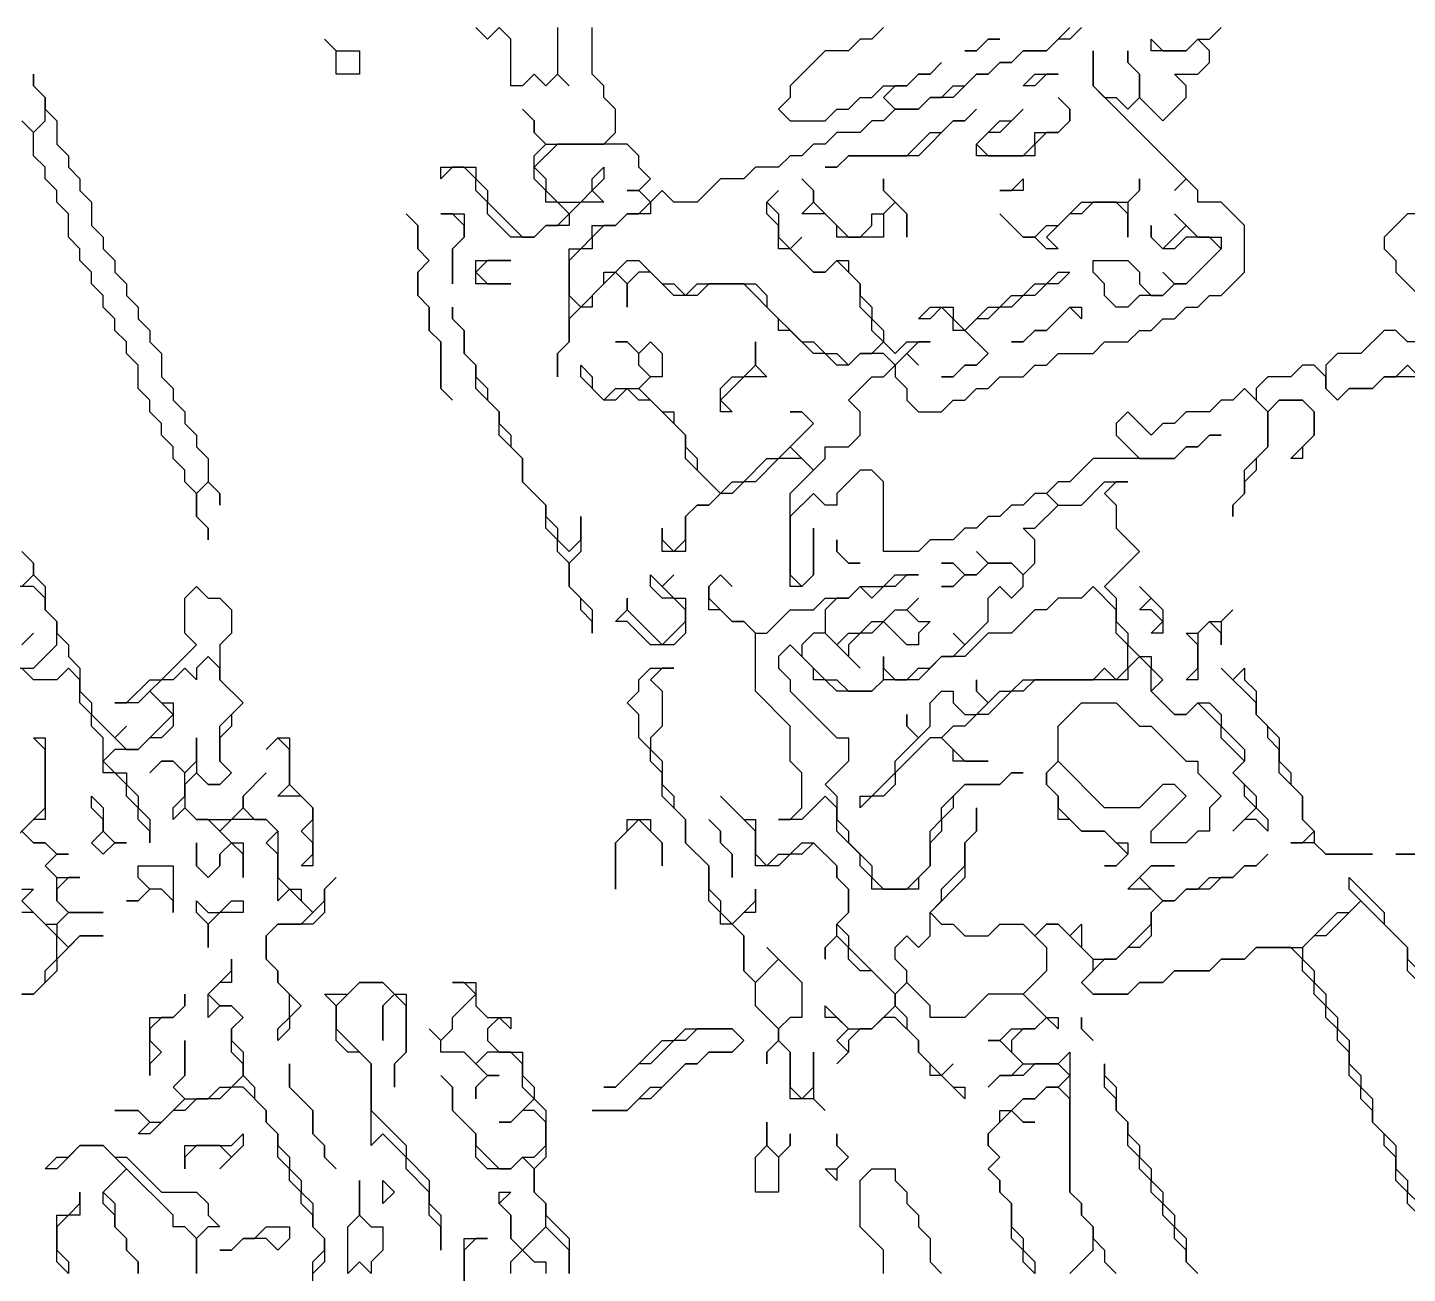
# Model space of a CAD drawing. Header units: metres. Extents: x 0 to 96.9, y 0 to 54.3.
# Drawn here: x 37.85 to 49.7, y 9.2 to 19.9 of the extents above; entities that cross this region are included whole.
import ezdxf

# ---------------------------------------------------------------- set-up
doc = ezdxf.new("R2010")
doc.units = ezdxf.units.M

msp = doc.modelspace()

# ---------------------------------------------------------------- linework, layer by layer
for points in [[(40.5, 19.5), (40.5, 19.7), (40.4, 19.8), (40.5, 19.7), (40.7, 19.7), (40.7, 19.5)], [(45.9, 19.7), (46, 19.7), (46.1, 19.8), (46.2, 19.8), (46.1, 19.8), (46, 19.7)], [(46.4, 19.4), (46.5, 19.5), (46.7, 19.5), (46.6, 19.5), (46.5, 19.4)], [(44.7, 18.7), (44.8, 18.7), (44.9, 18.8), (45.4, 18.8), (45.6, 19), (45.7, 19), (45.8, 19.1), (45.9, 19.1), (46, 19.2), (45.9, 19.1), (45.8, 19.1), (45.5, 18.8), (44.9, 18.8), (44.8, 18.7)], [(46, 18.8), (46, 18.9), (46.2, 19.1), (46.3, 19.1), (46.4, 19.2), (46.2, 19), (46.1, 19), (46, 18.9), (46.1, 18.8), (46.4, 18.8), (46.5, 18.9), (46.5, 19), (46.7, 19), (46.8, 19.1), (46.8, 19.2), (46.7, 19.3), (46.8, 19.2), (46.8, 19.1), (46.7, 19), (46.6, 19), (46.5, 18.9), (46.5, 18.8)], [(44.8, 18.1), (44.8, 18.2), (44.7, 18.3), (44.5, 18.3), (44.6, 18.4), (44.6, 18.5), (44.5, 18.6), (44.6, 18.5), (44.6, 18.4), (44.9, 18.1), (45, 18.1), (45.1, 18.2), (45.1, 18.3), (45.2, 18.3), (45.3, 18.4), (45.2, 18.5), (45.2, 18.6), (45.2, 18.5), (45.4, 18.3), (45.4, 18.1), (45.4, 18.3), (45.3, 18.4), (45.2, 18.3), (45.2, 18.1)], [(46.2, 18.5), (46.3, 18.5), (46.4, 18.6), (46.4, 18.5)], [(46.6, 18), (46.5, 18.1), (46.4, 18.1), (46.2, 18.3), (46.4, 18.1), (46.5, 18.1), (46.6, 18.2), (46.7, 18.2), (46.9, 18.4), (47.3, 18.4), (47.4, 18.5), (47.4, 18.6), (47.4, 18.5), (47.3, 18.4), (47.3, 18.1), (47.3, 18.3), (47.2, 18.4), (47, 18.4), (46.9, 18.3), (46.8, 18.3), (46.6, 18.1), (46.7, 18)], [(41.5, 16.7), (41.4, 16.8), (41.4, 17.2), (41.3, 17.3), (41.3, 17.5), (41.2, 17.6), (41.2, 17.8), (41.3, 17.9), (41.2, 18), (41.2, 18.2), (41.1, 18.3), (41.2, 18.2), (41.2, 18), (41.3, 17.9), (41.2, 17.8), (41.2, 17.6), (41.3, 17.5), (41.3, 17.3), (41.4, 17.2), (41.4, 16.8)], [(41.5, 17.7), (41.5, 18), (41.6, 18.1), (41.6, 18.2), (41.5, 18.3), (41.4, 18.3), (41.6, 18.3), (41.6, 18.1), (41.5, 18)], [(47.2, 17.5), (47.1, 17.6), (47.1, 17.7), (47, 17.8), (47, 17.9), (47.3, 17.9), (47.4, 17.8), (47.4, 17.7), (47.5, 17.6), (47.6, 17.6), (47.7, 17.7), (47.6, 17.8), (47.7, 17.7), (47.8, 17.7), (48.1, 18), (48, 18.1), (47.8, 18.1), (47.7, 18), (47.6, 18), (47.5, 18.1), (47.5, 18.2), (47.5, 18.1), (47.6, 18), (47.8, 18.2), (47.7, 18.3), (47.9, 18.1), (48.1, 18.1), (48.1, 18), (47.8, 17.7), (47.7, 17.7), (47.6, 17.6), (47.4, 17.6), (47.3, 17.5)], [(41.7, 17.7), (41.7, 17.9), (42, 17.9), (41.8, 17.9), (41.7, 17.8), (41.8, 17.7), (42, 17.7)], [(45.7, 16.9), (45.8, 16.9), (45.9, 17), (46, 17), (46.1, 17.1), (45.9, 17.3), (45.8, 17.3), (45.8, 17.4), (45.7, 17.5), (45.6, 17.4), (45.5, 17.4), (45.6, 17.5), (45.8, 17.5), (45.8, 17.4), (45.9, 17.3), (46.1, 17.5), (46.2, 17.5), (46.3, 17.6), (46.4, 17.6), (46.5, 17.7), (46.6, 17.7), (46.7, 17.8), (46.8, 17.8), (46.7, 17.7), (46.6, 17.7), (46.5, 17.6), (46.4, 17.6), (46.3, 17.5), (46.2, 17.5), (46.1, 17.4), (46, 17.4), (45.9, 17.3), (46.1, 17.1), (46, 17), (45.9, 17), (45.8, 16.9)], [(42.7, 14.7), (42.7, 14.8), (42.6, 14.9), (42.6, 15), (42.5, 15.1), (42.5, 15.3), (42.4, 15.4), (42.4, 15.5), (42.3, 15.6), (42.3, 15.8), (42.1, 16), (42.1, 16.2), (41.9, 16.4), (41.9, 16.6), (41.7, 16.8), (41.7, 17), (41.6, 17.1), (41.6, 17.3), (41.5, 17.4), (41.5, 17.5), (41.5, 17.4), (41.6, 17.3), (41.6, 17.1), (41.7, 17), (41.7, 16.9), (41.8, 16.8), (41.8, 16.7), (41.9, 16.6), (41.9, 16.5), (42, 16.4), (42, 16.3), (42.1, 16.2), (42.1, 16), (42.3, 15.8), (42.3, 15.7), (42.4, 15.6), (42.4, 15.5), (42.5, 15.4), (42.6, 15.5), (42.6, 15.7), (42.6, 15.4), (42.5, 15.3), (42.5, 15.1), (42.7, 14.9)], [(46.3, 17.2), (46.4, 17.2), (46.5, 17.3), (46.6, 17.3), (46.8, 17.5), (46.9, 17.5), (46.9, 17.4), (46.8, 17.5), (46.6, 17.3), (46.5, 17.3), (46.4, 17.2)], [(43.8, 16.6), (43.8, 16.8), (43.9, 16.9), (44, 16.9), (44.1, 17), (44.1, 17.2), (44.1, 17), (44.2, 16.9), (44, 16.9), (43.8, 16.7), (43.9, 16.6)], [(44.9, 15.3), (44.8, 15.4), (44.8, 15.5), (44.8, 15.4), (44.9, 15.3), (45, 15.3)], [(43.2, 14.6), (43, 14.8), (42.9, 14.8), (43, 14.9), (43, 15), (43, 14.9), (43.3, 14.6), (43.5, 14.8), (43.5, 14.9), (43.4, 15), (43.3, 15), (43.2, 15.1), (43.2, 15.2), (43.3, 15.1), (43.4, 15.2), (43.3, 15.1), (43.4, 15), (43.5, 15), (43.5, 14.7), (43.4, 14.6)], [(47.5, 14.7), (47.6, 14.8), (47.5, 14.9), (47.4, 14.9), (47.5, 15), (47.4, 15.1), (47.6, 14.9), (47.6, 14.7)], [(47.8, 14.3), (47.9, 14.4), (47.9, 14.6), (47.8, 14.7), (47.9, 14.7), (48, 14.8), (48.1, 14.8), (48.2, 14.9), (48.1, 14.8), (48.1, 14.6), (48.1, 14.7), (48, 14.8), (47.9, 14.7), (47.9, 14.3)], [(44.7, 10.6), (44.6, 10.7), (44.4, 10.7), (44.4, 11.1), (44.3, 11.2), (44.2, 11.1), (44.2, 11), (44.2, 11.1), (44.3, 11.2), (44.3, 11.3), (44.1, 11.5), (44.1, 11.7), (44, 11.8), (44, 12.1), (43.9, 12.2), (43.8, 12.2), (43.8, 12.3), (43.7, 12.4), (43.7, 12.7), (43.5, 12.9), (43.5, 13.1), (43.3, 13.3), (43.3, 13.5), (43.2, 13.6), (43.2, 13.7), (43.1, 13.8), (43.1, 14), (43, 14.1), (43.1, 14.2), (43.1, 14.3), (43.2, 14.4), (43.4, 14.4), (43.3, 14.4), (43.2, 14.3), (43.3, 14.2), (43.3, 13.9), (43.2, 13.8), (43.2, 13.7), (43.3, 13.6), (43.3, 13.4), (43.4, 13.3), (43.4, 13.2), (43.5, 13.1), (43.5, 12.9), (43.7, 12.7), (43.7, 12.5), (43.8, 12.4), (43.8, 12.3), (43.9, 12.2), (44.1, 12.4), (44.1, 12.5), (44.1, 12.3), (44, 12.3), (43.9, 12.2), (44, 12.1), (44, 11.8), (44.1, 11.7), (44.3, 11.9), (44.2, 12), (44.5, 11.7), (44.5, 11.4), (44.4, 11.4), (44.3, 11.3), (44.3, 11.2), (44.4, 11.1), (44.4, 10.8), (44.5, 10.7), (44.6, 10.8), (44.6, 11.1), (44.6, 10.7)], [(49, 12.8), (48.9, 12.9), (48.7, 12.9), (48.8, 12.9), (48.9, 13), (48.8, 13.1), (48.8, 13.3), (48.6, 13.5), (48.6, 13.7), (48.5, 13.8), (48.5, 13.9), (48.4, 14), (48.4, 14.1), (48.1, 14.4), (48.2, 14.3), (48.3, 14.4), (48.3, 14.3), (48.4, 14.2), (48.4, 14), (48.6, 13.8), (48.6, 13.6), (48.7, 13.5), (48.7, 13.4), (48.8, 13.3), (48.8, 13.1), (48.9, 13), (48.9, 12.9), (49, 12.8), (49.4, 12.8)], [(47.1, 12.7), (47.2, 12.7), (47.3, 12.8), (47.1, 13), (46.9, 13), (46.8, 13.1), (46.7, 13.1), (46.7, 13.3), (46.6, 13.4), (46.6, 13.5), (46.7, 13.6), (46.7, 13.9), (46.9, 14.1), (47.2, 14.1), (47.4, 13.9), (47.5, 13.9), (47.8, 13.6), (47.9, 13.6), (47.9, 13.5), (48.1, 13.3), (48, 13.2), (48, 13), (47.9, 13), (47.8, 12.9), (47.5, 12.9), (47.5, 13), (47.8, 13.3), (47.7, 13.4), (47.6, 13.4), (47.4, 13.2), (47.1, 13.2), (46.7, 13.6), (46.6, 13.5), (46.6, 13.4), (46.7, 13.3), (46.7, 13.2), (46.9, 13), (47.1, 13), (47.2, 12.9), (47.3, 12.9), (47.3, 12.8), (47.2, 12.7)], [(40.2, 12.7), (40.3, 12.8), (40.3, 12.9), (40.2, 13), (40.3, 13.1), (40.3, 13.2), (40.2, 13.3), (40, 13.3), (40.1, 13.4), (40.1, 13.7), (40, 13.8), (39.9, 13.7), (40, 13.8), (40.1, 13.8), (40.1, 13.4), (40.3, 13.2), (40.3, 12.7)], [(38.5, 12.8), (38.4, 12.9), (38.5, 13), (38.5, 13.1), (38.4, 13.2), (38.4, 13.3), (38.5, 13.2), (38.5, 13), (38.6, 12.9), (38.7, 12.9), (38.6, 12.9)], [(42.9, 12.5), (42.9, 12.9), (43, 13), (43, 13.1), (43.2, 13.1), (43.2, 13), (43.3, 12.9), (43.3, 12.7), (43.3, 12.9), (43.1, 13.1), (42.9, 12.9)], [(43.9, 12.6), (43.9, 12.8), (43.8, 12.9), (43.8, 13), (43.7, 13.1), (43.8, 13), (43.8, 12.9), (43.9, 12.8)], [(39.1, 12.3), (39.1, 12.4), (39, 12.5), (38.9, 12.5), (38.8, 12.4), (38.7, 12.4), (38.8, 12.4), (38.9, 12.5), (38.8, 12.6), (38.8, 12.7), (39.1, 12.7)], [(39.4, 12), (39.4, 12.2), (39.3, 12.3), (39.3, 12.4), (39.4, 12.3), (39.5, 12.3), (39.6, 12.4), (39.7, 12.4), (39.7, 12.3), (39.5, 12.3), (39.4, 12.2)], [(41.4, 9.4), (41.4, 9.6), (41.3, 9.7), (41.3, 9.9), (41.1, 10.1), (41.1, 10.2), (40.9, 10.4), (40.8, 10.3), (40.8, 11), (40.7, 11.1), (40.6, 11.1), (40.5, 11.2), (40.5, 11.5), (40.4, 11.6), (40.6, 11.6), (40.7, 11.7), (40.9, 11.7), (41, 11.6), (41.1, 11.6), (41.1, 11.1), (41, 11), (41, 10.8), (41, 11), (41.1, 11.1), (41.1, 11.5), (41, 11.6), (40.9, 11.5), (40.9, 11.2), (40.9, 11.5), (41, 11.6), (40.9, 11.7), (40.7, 11.7), (40.5, 11.5), (40.5, 11.3), (40.8, 11), (40.8, 10.6), (41.1, 10.3), (41.1, 10.2), (41.3, 10), (41.3, 9.8), (41.4, 9.7)], [(38.9, 10.9), (38.9, 11.4), (39.1, 11.4), (39.2, 11.5), (39.2, 11.6), (39.2, 11.5), (39.1, 11.4), (39, 11.4), (38.9, 11.3), (38.9, 11.2), (39, 11.1), (38.9, 11)], [(47, 11.2), (46.9, 11.3), (46.9, 11.4), (46.9, 11.3)], [(42.7, 10.6), (43, 10.6), (43.2, 10.8), (43.3, 10.8), (43.5, 11), (43.6, 11), (43.7, 11.1), (43.9, 11.1), (44, 11.2), (43.9, 11.3), (43.6, 11.3), (43.5, 11.2), (43.4, 11.2), (43.2, 11), (43.1, 11), (42.9, 10.8), (42.8, 10.8), (42.9, 10.8), (43.3, 11.2), (43.4, 11.2), (43.5, 11.3), (43.9, 11.3), (44, 11.2), (43.9, 11.1), (43.7, 11.1), (43.6, 11), (43.5, 11), (43.2, 10.7), (43.1, 10.7), (43, 10.6)], [(40.5, 10.1), (40.4, 10.2), (40.4, 10.3), (40.3, 10.4), (40.3, 10.6), (40.1, 10.8), (40.1, 11), (40.1, 10.8), (40.3, 10.6), (40.3, 10.4), (40.4, 10.3), (40.4, 10.2)], [(44.1, 9.9), (44.1, 10.2), (44.2, 10.3), (44.2, 10.5), (44.2, 10.3), (44.3, 10.2), (44.4, 10.3), (44.4, 10.4), (44.4, 10.3), (44.3, 10.2), (44.3, 9.9)], [(39.2, 10.1), (39.2, 10.3), (39.6, 10.3), (39.7, 10.4), (39.7, 10.3), (39.5, 10.1), (39.6, 10.2), (39.5, 10.3), (39.3, 10.3), (39.2, 10.2)], [(44.8, 10), (44.7, 10.1), (44.8, 10.1), (44.9, 10.2), (44.8, 10.3), (44.8, 10.4), (44.8, 10.3), (44.9, 10.2), (44.8, 10.1)], [(40.9, 9.8), (40.9, 10), (41, 9.9)], [(39.5, 9.4), (39.6, 9.4), (39.7, 9.5), (39.8, 9.5), (39.9, 9.6), (40.1, 9.6), (40.1, 9.5), (40, 9.4), (39.9, 9.5), (39.7, 9.5), (39.6, 9.4)]]:
    msp.add_lwpolyline(points, close=True)
for points in [[(49.9, 16.9), (49.5, 16.9), (49.4, 16.8), (49.2, 16.8), (49.1, 16.7), (49, 16.8), (49, 16.9), (48.9, 17), (48.8, 17), (48.7, 16.9), (48.5, 16.9), (48.4, 16.8), (48.4, 16.7), (48.5, 16.6), (48.6, 16.7), (48.8, 16.7), (48.9, 16.6), (48.9, 16.4), (48.8, 16.3), (48.8, 16.2), (48.7, 16.2), (48.9, 16.4), (48.9, 16.6), (48.8, 16.7), (48.6, 16.7), (48.5, 16.6), (48.5, 16.3), (48.4, 16.2), (48.4, 16.1), (48.3, 16), (48.3, 15.9), (48.2, 15.8), (48.2, 15.7), (48.2, 15.8), (48.3, 15.9), (48.3, 16.1), (48.5, 16.3), (48.5, 16.6), (48.3, 16.8), (48.2, 16.7), (48.1, 16.7), (48, 16.6), (47.8, 16.6), (47.7, 16.5), (47.6, 16.5), (47.5, 16.4), (47.3, 16.6), (47.2, 16.5), (47.2, 16.4), (47.4, 16.2), (47.7, 16.2), (47.8, 16.3), (47.9, 16.3), (48, 16.4), (48.1, 16.4), (48, 16.4), (47.9, 16.3), (47.8, 16.3), (47.7, 16.2), (47, 16.2), (46.8, 16), (46.7, 16), (46.6, 15.9), (46.7, 15.8), (46.9, 15.8), (47.1, 16), (47.3, 16), (47.2, 16), (47.1, 15.9), (47.2, 15.8), (47.2, 15.6), (47.4, 15.4), (47.1, 15.1), (47.2, 15), (47.2, 14.8), (47.3, 14.7), (47.3, 14.6), (47.4, 14.5), (47.5, 14.5), (47.5, 14.4), (47.6, 14.3), (47.5, 14.2), (47.7, 14), (47.8, 14), (47.9, 14.1), (48, 14.1), (48.1, 14), (48.1, 13.9), (48.3, 13.7), (48.3, 13.6), (48.2, 13.5), (48.4, 13.3), (48.4, 13.2), (48.5, 13.1), (48.5, 13), (48.4, 13.1), (48.3, 13.1), (48.2, 13), (48.4, 13.2), (48.3, 13.3), (48.3, 13.4), (48.2, 13.5), (48.3, 13.6), (48.1, 13.8), (48.1, 13.9), (47.9, 14.1), (47.8, 14), (47.7, 14), (47.5, 14.2), (47.5, 14.4), (47.4, 14.5), (47.3, 14.4), (47.3, 14.3), (46.5, 14.3), (46.4, 14.2), (46.3, 14.2), (46.1, 14), (46, 14), (45.9, 13.9), (45.8, 13.9), (45.7, 13.8), (45.9, 13.6), (46.1, 13.6), (45.8, 13.6), (45.8, 13.7), (45.7, 13.8), (45.6, 13.8), (45.3, 13.5), (45.3, 13.4), (45.2, 13.3), (45.1, 13.3), (45, 13.2), (45, 13.3), (45.1, 13.3), (45.3, 13.5), (45.3, 13.6), (45.5, 13.8), (45.4, 13.9), (45.4, 14), (45.4, 13.9), (45.5, 13.8), (45.6, 13.9), (45.6, 14.1), (45.7, 14.2), (45.8, 14.2), (45.8, 14.1), (45.9, 14), (46, 14), (46.1, 14.1), (46, 14.2), (46, 14.3), (46, 14.2), (46.1, 14.1), (46.2, 14.2), (46.3, 14.2), (46.4, 14.3), (47, 14.3), (47.1, 14.4), (47.2, 14.3), (47.3, 14.4), (47.3, 14.6), (47.2, 14.7), (47.2, 14.9), (47, 15.1), (46.9, 15), (46.7, 15), (46.6, 14.9), (46.5, 14.9), (46.3, 14.7), (46.1, 14.7), (45.9, 14.5), (45.7, 14.5), (45.5, 14.3), (45.2, 14.3), (45.1, 14.2), (44.8, 14.2), (44.7, 14.3), (44.6, 14.3), (44.6, 14.4), (44.4, 14.6), (44.3, 14.5), (44.3, 14.4), (44.4, 14.3), (44.4, 14.2), (44.8, 13.8), (44.9, 13.8), (44.9, 13.6), (44.7, 13.4), (44.8, 13.3), (44.8, 13.1), (44.9, 13), (44.9, 12.9), (45.1, 12.7), (45.1, 12.6), (45.2, 12.5), (45.4, 12.5), (45.6, 12.7), (45.6, 13), (45.7, 13.1), (45.7, 13.2), (45.9, 13.4), (46.2, 13.4), (46.3, 13.5), (46.4, 13.5), (46.3, 13.5), (46.2, 13.4), (45.9, 13.4), (45.8, 13.3), (45.8, 13.2), (45.7, 13.1), (45.7, 13), (45.6, 12.9), (45.6, 12.7), (45.5, 12.6), (45.5, 12.5), (45.1, 12.5), (45.1, 12.6), (45, 12.7), (45, 12.8), (44.8, 13), (44.8, 13.2), (44.7, 13.3), (44.5, 13.1), (44.3, 13.1), (44.4, 13.1), (44.5, 13.2), (44.5, 13.5), (44.4, 13.6), (44.4, 13.9), (44.1, 14.2), (44.1, 14.7), (44, 14.8), (43.9, 14.8), (43.8, 14.9), (43.7, 14.9), (43.7, 15.1), (43.8, 15.2), (43.9, 15.1), (43.8, 15.2), (43.7, 15.1), (43.7, 15), (43.9, 14.8), (44, 14.8), (44.1, 14.7), (44.2, 14.7), (44.4, 14.9), (44.6, 14.9), (44.7, 15), (44.9, 15), (45, 15.1), (45.2, 15.1), (45.3, 15.2), (45.5, 15.2), (45.4, 15.2), (45.3, 15.1), (45.2, 15.1), (45.1, 15), (45, 15.1), (44.9, 15), (44.8, 15), (44.7, 14.9), (44.7, 14.7), (44.8, 14.6), (44.9, 14.7), (45, 14.7), (45.1, 14.8), (45.2, 14.8), (45.3, 14.9), (45.4, 14.9), (45.5, 15), (45.4, 14.9), (45.5, 14.8), (45.6, 14.8), (45.5, 14.7), (45.5, 14.6), (45.4, 14.6), (45.2, 14.8), (45.1, 14.7), (45, 14.7), (44.9, 14.6), (44.9, 14.5), (45, 14.4), (44.7, 14.7), (44.6, 14.7), (44.5, 14.6), (44.5, 14.5), (44.7, 14.3), (44.8, 14.3), (44.9, 14.2), (45.1, 14.2), (45.2, 14.3), (45.2, 14.5), (45.2, 14.4), (45.3, 14.3), (45.4, 14.3), (45.5, 14.4), (45.6, 14.4), (45.7, 14.5), (45.8, 14.5), (45.9, 14.6), (45.8, 14.7), (45.9, 14.6), (46.1, 14.8), (46.1, 15), (46.2, 15.1), (46.3, 15), (46.4, 15.1), (46.4, 15.2), (46.3, 15.3), (46.1, 15.3), (46, 15.2), (45.9, 15.2), (45.8, 15.1), (45.7, 15.1), (45.8, 15.1), (45.9, 15.2), (45.8, 15.3), (45.7, 15.3), (45.8, 15.3), (45.9, 15.2), (46, 15.2), (46.1, 15.3), (46, 15.4), (46.1, 15.3), (46.3, 15.3), (46.4, 15.2), (46.5, 15.3), (46.5, 15.5), (46.4, 15.6), (46.5, 15.6), (46.7, 15.8), (46.6, 15.9), (46.5, 15.9), (46.4, 15.8), (46.3, 15.8), (46.2, 15.7), (46.1, 15.7), (46, 15.6), (45.9, 15.6), (45.8, 15.5), (45.6, 15.5), (45.5, 15.4), (45.2, 15.4), (45.2, 16), (45.1, 16.1), (45, 16.1), (44.8, 15.9), (44.8, 15.8), (44.7, 15.8), (44.6, 15.9), (44.4, 15.7), (44.4, 15.2), (44.5, 15.1), (44.6, 15.2), (44.6, 15.6), (44.6, 15.2), (44.5, 15.1), (44.4, 15.1), (44.4, 15.9), (44.6, 16.1), (44.5, 16.2), (44.3, 16.2), (44.1, 16), (44, 16), (43.9, 15.9), (43.8, 15.9), (43.7, 15.8), (43.6, 15.8), (43.5, 15.7), (43.5, 15.4), (43.3, 15.4), (43.3, 15.6), (43.3, 15.5), (43.4, 15.4), (43.5, 15.5), (43.5, 15.7), (43.6, 15.8), (43.7, 15.8), (43.8, 15.9), (43.5, 16.2), (43.5, 16.4), (43.2, 16.7), (43.1, 16.7), (43, 16.8), (42.9, 16.7), (42.8, 16.7), (42.6, 16.9), (42.6, 17), (42.7, 16.9), (42.7, 16.8), (42.8, 16.7), (42.9, 16.8), (43.1, 16.8), (43.2, 16.9), (43.1, 17), (43.1, 17.1), (43, 17.2), (42.9, 17.2), (43, 17.2), (43.1, 17.1), (43.2, 17.2), (43.3, 17.1), (43.3, 16.9), (43.2, 16.9), (43.1, 16.8), (43.3, 16.6), (43.4, 16.6), (43.4, 16.5), (43.5, 16.4), (43.5, 16.3), (43.6, 16.2), (43.6, 16.1), (43.8, 15.9), (43.9, 16), (44, 16), (44.2, 16.2), (44.3, 16.2), (44.6, 16.5), (44.5, 16.6), (44.4, 16.6), (44.5, 16.6), (44.6, 16.5), (44.4, 16.3), (44.6, 16.1), (44.7, 16.2), (44.7, 16.3), (44.9, 16.3), (45, 16.4), (45, 16.6), (44.9, 16.7), (45.1, 16.9), (45.2, 16.9), (45.3, 17), (45.2, 17.1), (45, 17.1), (44.9, 17), (44.8, 17), (44.7, 17.1), (44.6, 17.1), (44.4, 17.3), (44.3, 17.3), (44.3, 17.4), (44, 17.7), (43.7, 17.7), (43.6, 17.6), (43.4, 17.6), (43.2, 17.8), (43.1, 17.8), (43, 17.7), (43, 17.5), (43, 17.7), (42.9, 17.8), (42.7, 17.6), (42.7, 17.5), (42.6, 17.5), (42.5, 17.4), (42.5, 17.2), (42.4, 17.1), (42.4, 16.9), (42.4, 17.1), (42.5, 17.2), (42.5, 18), (42.6, 18), (42.7, 18.1), (42.7, 18.2), (42.9, 18.2), (43, 18.3), (43.1, 18.3), (43.2, 18.4), (43.1, 18.5), (43, 18.5), (43.1, 18.5), (43.2, 18.6), (43.1, 18.7), (43.1, 18.8), (43, 18.9), (42.4, 18.9), (42.2, 18.7), (42.3, 18.6), (42.3, 18.5), (42.4, 18.4), (42.6, 18.4), (42.7, 18.5), (42.7, 18.6), (42.8, 18.7), (42.8, 18.6), (42.7, 18.5), (42.8, 18.4), (42.6, 18.4), (42.5, 18.3), (42.5, 18.2), (42.3, 18.2), (42.2, 18.1), (42, 18.1), (41.8, 18.3), (41.8, 18.4), (41.7, 18.5), (41.7, 18.6), (41.6, 18.7), (41.5, 18.7), (41.4, 18.6), (41.4, 18.7), (41.7, 18.7), (41.7, 18.6), (41.8, 18.5), (41.8, 18.4), (42.1, 18.1), (42.2, 18.1), (42.3, 18.2), (42.4, 18.2), (42.5, 18.3), (42.4, 18.4), (42.3, 18.4), (42.3, 18.5), (42.2, 18.6), (42.2, 18.8), (42.3, 18.9), (42.2, 19), (42.2, 19.1), (42.1, 19.2), (42.2, 19.1), (42.2, 19), (42.3, 18.9), (42.8, 18.9), (42.9, 19), (42.9, 19.2), (42.8, 19.3), (42.8, 19.4), (42.7, 19.5), (42.7, 19.9)], [(42.4, 19.9), (42.4, 19.5), (42.5, 19.4), (42.4, 19.5), (42.3, 19.4), (42.2, 19.5), (42.1, 19.4), (42, 19.4), (42, 19.8), (41.9, 19.9), (41.8, 19.8), (41.7, 19.9)], [(46.9, 19.9), (46.8, 19.8), (46.7, 19.8), (46.6, 19.7), (46.4, 19.7), (46.3, 19.6), (46.2, 19.6), (46.1, 19.5), (46, 19.5), (45.8, 19.3), (45.6, 19.3), (45.5, 19.2), (45.3, 19.2), (45.2, 19.1), (45.1, 19.1), (45, 19), (44.8, 19), (44.7, 18.9), (44.6, 18.9), (44.5, 18.8), (44.4, 18.8), (44.3, 18.7), (44.1, 18.7), (44, 18.6), (43.8, 18.6), (43.6, 18.4), (43.4, 18.4), (43.3, 18.5), (43.2, 18.4), (43.2, 18.3), (43, 18.3), (42.9, 18.2), (42.8, 18.2), (42.7, 18.1), (42.7, 18), (42.6, 18), (42.5, 17.9), (42.5, 17.6), (42.6, 17.5), (42.8, 17.7), (42.8, 17.8), (42.9, 17.8), (43, 17.9), (43.1, 17.9), (43.3, 17.7), (43.4, 17.7), (43.5, 17.6), (43.6, 17.7), (44.1, 17.7), (44.2, 17.6), (44.2, 17.5), (44.5, 17.2), (44.6, 17.2), (44.7, 17.1), (44.8, 17.1), (44.9, 17), (45, 17.1), (45.1, 17.1), (45.2, 17.2), (45.1, 17.3), (45.1, 17.4), (45, 17.5), (45, 17.7), (44.8, 17.9), (44.7, 17.8), (44.6, 17.8), (44.4, 18), (44.3, 18), (44.3, 18.2), (44.2, 18.3), (44.2, 18.4), (44.3, 18.5), (44.2, 18.4), (44.3, 18.3), (44.3, 18.1), (44.4, 18), (44.5, 18.1), (44.4, 18), (44.6, 17.8), (44.7, 17.8), (44.8, 17.9), (44.9, 17.9), (44.9, 17.8), (45, 17.7), (45, 17.6), (45.1, 17.5), (45.1, 17.4), (45.2, 17.3), (45.2, 17.2), (45.3, 17.1), (45.4, 17.2), (45.6, 17.2), (45.5, 17.2), (45.4, 17.1), (45.5, 17), (45.4, 17.1), (45.3, 17), (45.3, 16.9), (45.4, 16.8), (45.4, 16.7), (45.5, 16.6), (45.7, 16.6), (45.8, 16.7), (45.9, 16.7), (46, 16.8), (46.1, 16.8), (46.2, 16.9), (46.4, 16.9), (46.5, 17), (46.6, 17), (46.7, 17.1), (47, 17.1), (47.1, 17.2), (47.3, 17.2), (47.4, 17.3), (47.5, 17.3), (47.6, 17.4), (47.7, 17.4), (47.8, 17.5), (47.9, 17.5), (48, 17.6), (48.1, 17.6), (48.3, 17.8), (48.3, 18.2), (48.1, 18.4), (47.9, 18.4), (47.9, 18.5), (47.8, 18.6), (47.7, 18.5), (47.8, 18.6), (47, 19.4), (47, 19.7), (47, 19.4), (47.1, 19.3), (47.2, 19.3), (47.3, 19.2), (47.4, 19.3), (47.4, 19.5), (47.3, 19.6), (47.3, 19.7), (47.3, 19.6), (47.4, 19.5), (47.4, 19.3), (47.6, 19.1), (47.8, 19.3), (47.8, 19.4), (47.7, 19.5), (47.9, 19.5), (48, 19.6), (48, 19.7), (47.9, 19.8), (47.8, 19.7), (47.5, 19.7), (47.5, 19.8), (47.6, 19.7), (47.8, 19.7), (47.9, 19.8), (48, 19.8), (48.1, 19.9)], [(45.2, 19.9), (45.1, 19.8), (45, 19.8), (44.9, 19.7), (44.7, 19.7), (44.4, 19.4), (44.4, 19.3), (44.3, 19.2), (44.4, 19.1), (44.7, 19.1), (44.8, 19.2), (44.9, 19.2), (45, 19.3), (45.1, 19.3), (45.2, 19.4), (45.4, 19.4), (45.5, 19.5), (45.6, 19.5), (45.7, 19.6), (45.6, 19.5), (45.5, 19.5), (45.4, 19.4), (45.3, 19.4), (45.2, 19.3), (45.3, 19.2), (45.5, 19.2), (45.6, 19.3), (45.7, 19.3), (45.8, 19.4), (45.9, 19.4), (46, 19.5), (46.1, 19.5), (46.2, 19.6), (46.3, 19.6), (46.4, 19.7), (46.6, 19.7), (46.8, 19.9)], [(37.8, 19.1), (37.9, 19), (38, 19.1), (38, 19.3), (37.9, 19.4), (37.9, 19.5), (37.9, 19.4), (38, 19.3), (38, 19.2), (38.1, 19.1), (38.1, 18.9), (38.2, 18.8), (38.2, 18.7), (38.3, 18.6), (38.3, 18.5), (38.4, 18.4), (38.4, 18.2), (38.5, 18.1), (38.5, 18), (38.6, 17.9), (38.6, 17.8), (38.7, 17.7), (38.7, 17.6), (38.8, 17.5), (38.8, 17.4), (38.9, 17.3), (38.9, 17.2), (39, 17.1), (39, 16.9), (39.1, 16.8), (39.1, 16.7), (39.2, 16.6), (39.2, 16.5), (39.3, 16.4), (39.3, 16.3), (39.4, 16.2), (39.4, 16), (39.5, 15.9), (39.5, 15.8), (39.5, 15.9), (39.4, 16), (39.3, 15.9), (39.3, 15.7), (39.4, 15.6), (39.4, 15.5), (39.4, 15.6), (39.3, 15.7), (39.3, 15.9), (39.2, 16), (39.2, 16.1), (39.1, 16.2), (39.1, 16.3), (39, 16.4), (39, 16.5), (38.9, 16.6), (38.9, 16.7), (38.8, 16.8), (38.8, 17), (38.7, 17.1), (38.7, 17.2), (38.6, 17.3), (38.6, 17.4), (38.5, 17.5), (38.5, 17.6), (38.4, 17.7), (38.4, 17.8), (38.3, 17.9), (38.3, 18), (38.2, 18.1), (38.2, 18.3), (38.1, 18.4), (38.1, 18.5), (38, 18.6), (38, 18.7), (37.9, 18.8), (37.9, 19), (37.8, 19.1)], [(49.8, 18.3), (49.7, 18.3), (49.5, 18.1), (49.5, 18), (49.6, 17.9), (49.6, 17.8), (49.8, 17.6)], [(49.8, 17.2), (49.7, 17.2), (49.6, 17.3), (49.5, 17.3), (49.3, 17.1), (49.1, 17.1), (49, 17), (49, 16.8), (49.1, 16.7), (49.2, 16.8), (49.4, 16.8), (49.5, 16.9), (49.6, 16.9), (49.7, 17), (49.8, 16.9)], [(37.8, 15.4), (37.9, 15.3), (37.9, 15.2), (38, 15.1), (38, 14.9), (38.1, 14.8), (38.1, 14.7), (38.2, 14.6), (38.2, 14.5), (38.3, 14.4), (38.3, 14.2), (38.4, 14.1), (38.4, 14), (38.6, 13.8), (38.7, 13.9), (38.6, 13.8), (38.7, 13.7), (38.8, 13.7), (39.1, 14), (38.9, 14.2), (38.8, 14.1), (38.6, 14.1), (38.7, 14.1), (38.9, 14.3), (39, 14.3), (39.3, 14.6), (39.2, 14.7), (39.2, 15), (39.3, 15.1), (39.4, 15), (39.5, 15), (39.6, 14.9), (39.6, 14.7), (39.5, 14.6), (39.5, 14.3), (39.7, 14.1), (39.6, 14), (39.6, 13.9), (39.5, 13.8), (39.5, 13.6), (39.6, 13.5), (39.5, 13.4), (39.4, 13.4), (39.3, 13.5), (39.2, 13.4), (39.2, 13.2), (39.3, 13.1), (39.6, 13.1), (39.7, 13.2), (39.7, 13.3), (39.9, 13.5), (39.7, 13.3), (39.7, 13.2), (39.8, 13.1), (39.9, 13.1), (40, 13), (40, 12.6), (40.1, 12.5), (40.2, 12.5), (40.2, 12.4), (40.3, 12.3), (40.4, 12.4), (40.4, 12.5), (40.5, 12.6), (40.4, 12.5), (40.4, 12.3), (40.3, 12.2), (40, 12.2), (39.9, 12.1), (39.9, 11.9), (40, 11.8), (40, 11.7), (40.2, 11.5), (40.1, 11.4), (40.1, 11.3), (40, 11.2), (40, 11.3), (40.1, 11.4), (40.1, 11.6), (40, 11.7), (40, 11.8), (39.9, 11.9), (39.9, 12.1), (40, 12.2), (40.2, 12.2), (40.3, 12.3), (40.1, 12.5), (40, 12.4), (40, 12.8), (39.9, 12.9), (40, 13), (39.9, 13.1), (39.6, 13.1), (39.5, 13), (39.6, 12.9), (39.7, 12.9), (39.7, 12.6), (39.7, 12.8), (39.6, 12.9), (39.5, 12.8), (39.5, 12.7), (39.4, 12.6), (39.3, 12.7), (39.3, 12.9), (39.3, 12.7), (39.4, 12.6), (39.5, 12.7), (39.5, 12.8), (39.6, 12.9), (39.4, 13.1), (39.3, 13.1), (39.2, 13.2), (39.1, 13.1), (39.1, 13.2), (39.2, 13.3), (39.2, 13.5), (39.1, 13.6), (39, 13.6), (38.9, 13.5), (39, 13.6), (39.1, 13.6), (39.2, 13.5), (39.3, 13.6), (39.3, 13.8), (39.3, 13.5), (39.4, 13.4), (39.5, 13.4), (39.6, 13.5), (39.5, 13.6), (39.5, 13.9), (39.7, 14.1), (39.5, 14.3), (39.5, 14.4), (39.4, 14.5), (39.3, 14.4), (39.3, 14.3), (39.2, 14.4), (39.1, 14.3), (39, 14.3), (38.9, 14.2), (39, 14.1), (39.1, 14.1), (39.1, 13.9), (39, 13.8), (38.9, 13.8), (38.8, 13.7), (38.6, 13.7), (38.5, 13.6), (38.6, 13.5), (38.7, 13.5), (38.7, 13.4), (38.8, 13.3), (38.8, 13.2), (38.9, 13.1), (38.9, 12.9), (38.9, 13), (38.8, 13.1), (38.8, 13.2), (38.7, 13.3), (38.7, 13.4), (38.6, 13.5), (38.5, 13.5), (38.5, 13.8), (38.4, 13.9), (38.4, 14), (38.3, 14.1), (38.3, 14.3), (38.2, 14.4), (38.1, 14.3), (37.9, 14.3), (37.8, 14.4)], [(37.8, 15.1), (37.9, 15.2), (37.9, 15.3), (37.8, 15.4)], [(37.7, 14.4), (37.9, 14.4), (38.1, 14.6), (38.1, 14.8), (38, 14.9), (38, 15), (37.9, 15.1), (37.7, 15.1)], [(37.8, 14.6), (37.9, 14.7), (37.8, 14.6)], [(37.7, 12.9), (38, 13.2), (38, 13.7), (37.9, 13.8), (38, 13.8), (38, 13.1), (37.9, 13.1), (37.8, 13), (37.9, 12.9), (38, 12.9), (38.1, 12.8), (38.2, 12.8), (38.1, 12.8), (38, 12.7), (38.1, 12.6), (38.3, 12.6), (38.2, 12.6), (38.1, 12.5), (38.1, 12.4), (38.2, 12.3), (38.5, 12.3), (38.2, 12.3), (38.1, 12.2), (38.1, 12.1), (38.2, 12), (38.3, 12.1), (38.5, 12.1), (38.3, 12.1), (38.1, 11.9), (38.1, 11.8), (37.9, 11.6), (37.8, 11.6)], [(46.5, 9.2), (46.4, 9.3), (46.4, 9.4), (46.3, 9.5), (46.3, 9.8), (46.2, 9.9), (46.2, 10), (46.1, 10.1), (46.2, 10.2), (46.1, 10.3), (46.1, 10.4), (46.2, 10.5), (46.2, 10.6), (46.3, 10.6), (46.4, 10.7), (46.5, 10.7), (46.6, 10.8), (46.7, 10.8), (46.8, 10.9), (46.7, 11), (46.5, 11), (46.4, 10.9), (46.2, 10.9), (46.1, 10.8), (46.2, 10.9), (46.3, 10.9), (46.4, 11), (46.2, 11.2), (46.1, 11.2), (46.2, 11.2), (46.3, 11.3), (46.5, 11.3), (46.6, 11.4), (46.4, 11.6), (46.1, 11.6), (45.9, 11.4), (45.6, 11.4), (45.6, 11.5), (45.4, 11.7), (45.3, 11.6), (45.3, 11.5), (45.4, 11.4), (45.4, 11.3), (45.5, 11.2), (45.5, 11.1), (45.7, 10.9), (45.8, 11), (45.7, 10.9), (45.8, 10.8), (45.9, 10.8), (45.9, 10.7), (45.7, 10.9), (45.6, 10.9), (45.6, 11), (45.5, 11.1), (45.5, 11.2), (45.3, 11.4), (45.2, 11.4), (45.1, 11.3), (45, 11.3), (44.9, 11.2), (44.9, 11.1), (44.8, 11), (44.9, 11.1), (44.8, 11.2), (44.9, 11.3), (44.8, 11.4), (44.7, 11.4), (44.7, 11.5), (44.9, 11.3), (45.1, 11.3), (45.3, 11.5), (45.3, 11.6), (45.1, 11.8), (45, 11.8), (44.9, 11.9), (44.9, 12), (44.8, 12.1), (44.7, 12), (44.7, 11.9), (44.7, 12), (44.8, 12.1), (44.8, 12.2), (44.9, 12.3), (44.9, 12.5), (44.8, 12.6), (44.8, 12.7), (44.6, 12.9), (44.5, 12.8), (44.4, 12.8), (44.3, 12.7), (44.1, 12.7), (44.1, 13), (43.8, 13.3), (44, 13.1), (44.1, 13.1), (44.1, 12.8), (44.2, 12.7), (44.3, 12.8), (44.4, 12.8), (44.5, 12.9), (44.6, 12.9), (44.8, 12.7), (44.8, 12.6), (44.9, 12.5), (44.9, 12.3), (44.8, 12.2), (44.9, 12.1), (44.9, 12), (45.3, 11.6), (45.4, 11.7), (45.4, 11.8), (45.3, 11.9), (45.3, 12), (45.4, 12.1), (45.5, 12), (45.6, 12.1), (45.6, 12.3), (45.7, 12.4), (45.7, 12.5), (45.9, 12.7), (45.9, 12.9), (46, 13), (46, 13.2), (46, 13), (45.9, 12.9), (45.9, 12.6), (45.6, 12.3), (45.7, 12.2), (45.8, 12.2), (45.9, 12.1), (46.1, 12.1), (46.2, 12.2), (46.4, 12.2), (46.5, 12.1), (46.6, 12.2), (46.7, 12.2), (46.8, 12.1), (46.9, 12.2), (46.9, 12), (47, 11.9), (47.2, 11.9), (47.5, 12.2), (47.5, 12.3), (47.6, 12.4), (47.5, 12.5), (47.3, 12.5), (47.5, 12.7), (47.7, 12.7), (47.5, 12.7), (47.4, 12.6), (47.6, 12.4), (47.7, 12.4), (47.8, 12.5), (47.9, 12.5), (48, 12.6), (48.2, 12.6), (48.3, 12.7), (48.4, 12.7), (48.5, 12.8), (48.4, 12.7), (48.3, 12.7), (48.2, 12.6), (48.1, 12.6), (48, 12.5), (47.8, 12.5), (47.7, 12.4), (47.6, 12.4), (47.5, 12.3), (47.5, 12.1), (47.4, 12), (47.3, 12), (47.2, 11.9), (47.1, 11.9), (46.9, 11.7), (47, 11.6), (47.3, 11.6), (47.4, 11.7), (47.6, 11.7), (47.7, 11.8), (48, 11.8), (48.1, 11.9), (48.3, 11.9), (48.4, 12), (48.8, 12), (49.1, 12.3), (49.2, 12.3), (49.3, 12.4), (49.2, 12.5), (49.2, 12.6), (49.5, 12.3), (49.5, 12.2), (49.7, 12), (49.7, 11.9), (49.8, 11.8)], [(37.8, 12.5), (37.9, 12.5), (37.8, 12.4), (38, 12.2), (38.1, 12.2), (38.2, 12.3), (38.1, 12.4), (38.1, 12.6), (38, 12.7), (38.1, 12.8), (38, 12.9), (37.9, 12.9), (37.8, 13)], [(49.9, 12.8), (49.6, 12.8), (50, 12.8)], [(49.8, 11.7), (49.7, 11.8), (49.7, 12), (49.3, 12.4), (49, 12.1), (48.9, 12.1), (48.8, 12), (48.8, 11.9), (48.9, 11.8), (48.9, 11.7), (49, 11.6), (49, 11.5), (49.1, 11.4), (49.1, 11.3), (49.2, 11.2), (49.2, 11), (49.3, 10.9), (49.3, 10.8), (49.4, 10.7), (49.4, 10.5), (49.6, 10.3), (49.6, 10.1), (49.7, 10), (49.7, 9.9), (49.8, 9.8)], [(37.8, 11.6), (37.9, 11.6), (38, 11.7), (38, 11.8), (38.1, 11.9), (38.1, 12.1), (37.9, 12.3), (37.8, 12.3)], [(49.8, 9.7), (49.7, 9.8), (49.7, 9.9), (49.6, 10), (49.6, 10.2), (49.5, 10.3), (49.5, 10.4), (49.4, 10.5), (49.4, 10.6), (49.3, 10.7), (49.3, 10.8), (49.2, 10.9), (49.2, 11.1), (49.1, 11.2), (49.1, 11.3), (49, 11.4), (49, 11.5), (48.9, 11.6), (48.9, 11.7), (48.8, 11.8), (48.8, 11.9), (48.7, 12), (48.4, 12), (48.3, 11.9), (48.1, 11.9), (48, 11.8), (47.7, 11.8), (47.6, 11.7), (47.4, 11.7), (47.3, 11.6), (47, 11.6), (46.9, 11.7), (47, 11.8), (47, 11.9), (46.7, 12.2), (46.6, 12.2), (46.5, 12.1), (46.6, 12), (46.6, 11.8), (46.4, 11.6), (46.6, 11.4), (46.7, 11.4), (46.7, 11.3), (46.6, 11.4), (46.5, 11.3), (46.4, 11.3), (46.3, 11.2), (46.3, 11.1), (46.4, 11), (46.7, 11), (46.8, 11.1), (46.8, 9.9), (46.9, 9.8), (46.9, 9.7), (47, 9.6), (47, 9.5), (47.1, 9.4), (47.1, 9.3), (47.2, 9.2)], [(40.3, 9.1), (40.3, 9.3), (40.4, 9.4), (40.4, 9.5), (40.3, 9.6), (40.3, 9.7), (40.2, 9.8), (40.2, 9.9), (40.1, 10), (40.1, 10.1), (40, 10.2), (40, 10.4), (39.9, 10.5), (39.9, 10.6), (39.7, 10.8), (39.6, 10.8), (39.5, 10.7), (39.3, 10.7), (39.2, 10.6), (39.1, 10.6), (38.9, 10.4), (38.8, 10.4), (38.9, 10.5), (38.8, 10.6), (38.6, 10.6), (38.8, 10.6), (38.9, 10.5), (39, 10.5), (39.2, 10.7), (39.1, 10.8), (39.2, 10.9), (39.2, 11.2), (39.2, 10.9), (39.1, 10.8), (39.2, 10.7), (39.4, 10.7), (39.5, 10.8), (39.6, 10.8), (39.7, 10.9), (39.7, 11), (39.6, 11.1), (39.6, 11.3), (39.7, 11.4), (39.6, 11.5), (39.5, 11.5), (39.4, 11.4), (39.4, 11.6), (39.6, 11.8), (39.6, 11.9), (39.6, 11.7), (39.5, 11.7), (39.4, 11.6), (39.5, 11.5), (39.6, 11.5), (39.7, 11.4), (39.6, 11.3), (39.6, 11.2), (39.7, 11.1), (39.7, 10.9), (39.8, 10.8), (39.8, 10.7), (39.9, 10.6), (39.9, 10.5), (40, 10.4), (40, 10.3), (40.1, 10.2), (40.1, 10.1), (40.2, 10), (40.2, 9.9), (40.3, 9.8), (40.3, 9.6), (40.4, 9.5), (40.4, 9.3), (40.3, 9.2)], [(42, 9.2), (42, 9.3), (42.1, 9.4), (42, 9.5), (42, 9.7), (41.9, 9.8), (41.9, 9.9), (42, 9.9), (41.9, 9.8), (42, 9.7), (42, 9.5), (42.1, 9.4), (42.3, 9.6), (42.3, 9.8), (42.2, 9.9), (42.2, 10.1), (42.1, 10.2), (42, 10.1), (41.8, 10.1), (41.7, 10.2), (41.7, 10.4), (41.5, 10.6), (41.5, 10.8), (41.4, 10.9), (41.5, 10.8), (41.5, 10.6), (41.7, 10.4), (41.7, 10.3), (41.9, 10.1), (42, 10.1), (42.1, 10.2), (42.2, 10.2), (42.3, 10.3), (42.3, 10.5), (42.2, 10.6), (42.1, 10.6), (42, 10.5), (41.9, 10.5), (42, 10.5), (42.2, 10.7), (42.1, 10.8), (42.1, 11), (42, 11.1), (41.8, 11.1), (41.7, 11), (41.8, 10.9), (41.9, 10.9), (41.8, 10.9), (41.7, 10.8), (41.7, 10.7), (41.7, 10.8), (41.8, 10.9), (41.6, 11.1), (41.4, 11.1), (41.4, 11.2), (41.3, 11.3), (41.4, 11.2), (41.5, 11.3), (41.5, 11.4), (41.7, 11.6), (41.6, 11.7), (41.5, 11.7), (41.7, 11.7), (41.7, 11.5), (41.8, 11.4), (42, 11.4), (42, 11.3), (41.9, 11.4), (41.8, 11.3), (41.8, 11.2), (41.9, 11.1), (42.1, 11.1), (42.1, 10.9), (42.2, 10.8), (42.2, 10.7), (42.3, 10.6), (42.3, 10.2), (42.2, 10.1), (42.2, 9.9), (42.3, 9.8), (42.3, 9.7), (42.5, 9.5), (42.5, 9.2)], [(47.9, 9.2), (47.8, 9.3), (47.8, 9.4), (47.7, 9.5), (47.7, 9.6), (47.6, 9.7), (47.6, 9.8), (47.5, 9.9), (47.5, 10), (47.4, 10.1), (47.4, 10.2), (47.3, 10.3), (47.3, 10.5), (47.2, 10.6), (47.2, 10.7), (47.1, 10.8), (47.1, 11), (47.1, 10.9), (47.2, 10.8), (47.2, 10.6), (47.3, 10.5), (47.3, 10.4), (47.4, 10.3), (47.4, 10.2), (47.5, 10.1), (47.5, 10), (47.6, 9.9), (47.6, 9.8), (47.7, 9.7), (47.7, 9.6), (47.8, 9.5), (47.8, 9.3), (47.9, 9.2)], [(46.8, 9.2), (47, 9.4), (47, 9.6), (46.9, 9.7), (46.9, 9.8), (46.8, 9.9), (46.8, 10.7), (46.7, 10.8), (46.6, 10.8), (46.5, 10.7), (46.4, 10.7), (46.3, 10.6), (46.4, 10.5), (46.5, 10.5), (46.4, 10.5), (46.3, 10.6), (46.1, 10.4), (46.1, 10.3), (46.2, 10.2), (46.1, 10.1), (46.2, 10), (46.2, 9.9), (46.3, 9.8), (46.3, 9.6), (46.4, 9.5), (46.4, 9.4), (46.5, 9.3), (46.5, 9.2)], [(38.8, 9.2), (38.8, 9.3), (38.7, 9.4), (38.7, 9.5), (38.6, 9.6), (38.6, 9.7), (38.5, 9.8), (38.5, 9.9), (38.7, 10.1), (38.5, 10.3), (38.3, 10.3), (38.1, 10.1), (38, 10.1), (38.1, 10.2), (38.2, 10.2), (38.3, 10.3), (38.5, 10.3), (38.6, 10.2), (38.7, 10.2), (39, 9.9), (39.3, 9.9), (39.4, 9.8), (39.4, 9.7), (39.5, 9.6), (39.4, 9.6), (39.3, 9.5), (39.3, 9.2)], [(39.3, 9.2), (39.3, 9.5), (39.2, 9.6), (39.1, 9.6), (39.1, 9.7), (38.7, 10.1), (38.5, 9.9), (38.6, 9.8), (38.6, 9.6), (38.7, 9.5), (38.7, 9.4), (38.8, 9.3), (38.8, 9.2)], [(45.2, 9.2), (45.2, 9.4), (45, 9.6), (45, 10), (45.1, 10.1), (45.3, 10.1), (45.3, 10), (45.4, 9.9), (45.4, 9.8), (45.5, 9.7), (45.5, 9.6), (45.6, 9.5), (45.6, 9.3), (45.7, 9.2)], [(40.6, 9.2), (40.6, 9.6), (40.7, 9.7), (40.7, 10), (40.7, 9.7), (40.8, 9.6), (40.9, 9.6), (40.9, 9.4), (40.8, 9.3), (40.8, 9.2), (40.7, 9.3), (40.6, 9.2)], [(38.2, 9.2), (38.1, 9.3), (38.1, 9.7), (38.2, 9.7), (38.3, 9.8), (38.3, 9.9), (38.3, 9.7), (38.2, 9.7), (38.1, 9.6), (38.1, 9.4), (38.2, 9.3), (38.2, 9.2)], [(42.5, 9.2), (42.5, 9.4), (42.3, 9.6), (42.1, 9.4), (42.2, 9.3), (42.3, 9.3), (42.3, 9.2)], [(41.6, 9.1), (41.6, 9.5), (41.8, 9.5), (41.7, 9.5), (41.6, 9.4), (41.6, 9.1)]]:
    msp.add_lwpolyline(points)

doc.saveas('drawing.dxf')
